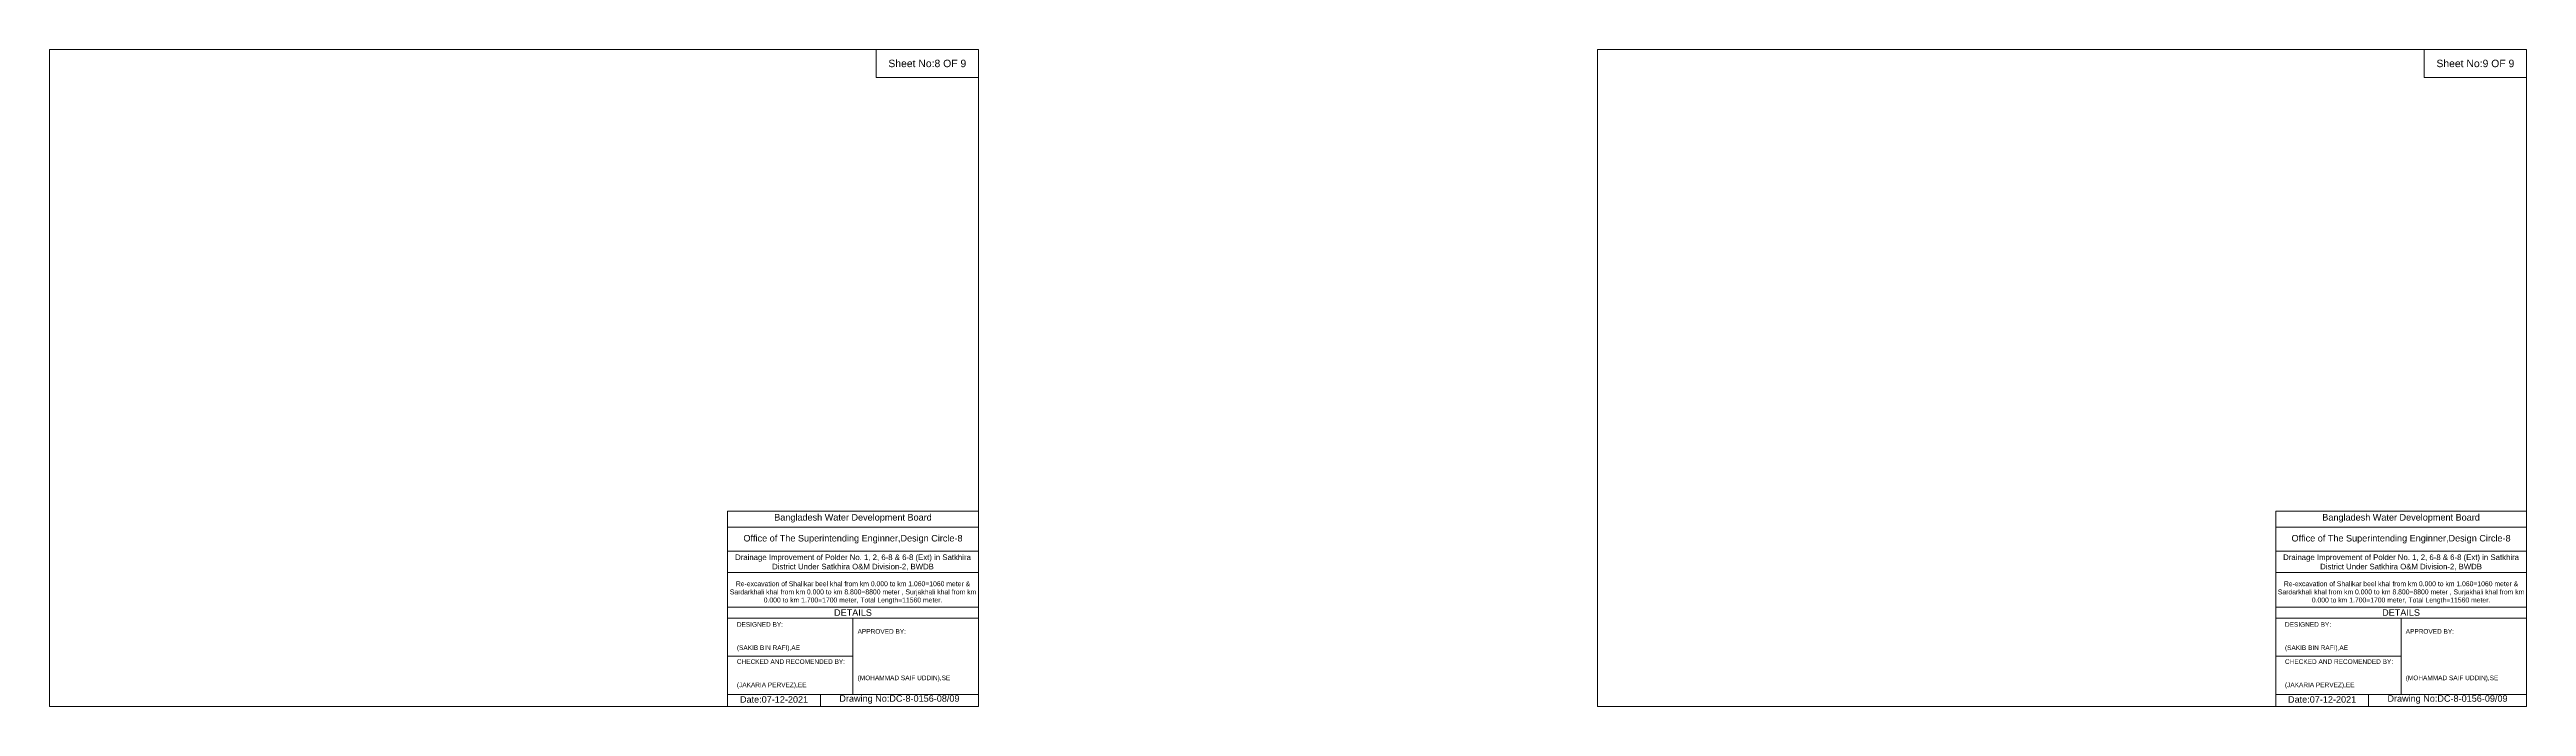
# Model space of a CAD drawing. Header units: inches. Extents: x 93000 to 506000, y -4242 to 0.
# Drawn here: x 400000 to 416000, y -4242 to 0 of the extents above; entities that cross this region are included whole.
import ezdxf

# ---------------------------------------------------------------- set-up
doc = ezdxf.new("R2010")
doc.units = ezdxf.units.IN
doc.header["$LTSCALE"] = 7
doc.header["$MEASUREMENT"] = 0
doc.layers.add('Cross section Data Border', color=7, linetype='Continuous', lineweight=9)
doc.styles.get("Standard").update_dxf_attribs({"font": 'arial.ttf'})

msp = doc.modelspace()

# ---------------------------------------------------------------- linework, layer by layer
at = {"layer": 'Cross section Data Border'}
for points in [[(400000, 0), (406000, 0), (406000, -4242), (400000, -4242)], [(405340, 0), (406000, 0), (406000, -180), (405340, -180)], [(410000, 0), (416000, 0), (416000, -4242), (410000, -4242)], [(415340, 0), (416000, 0), (416000, -180), (415340, -180)]]:
    msp.add_lwpolyline(points, close=True, dxfattribs=at)
for points in [[(404380, -4242), (404380, -2982), (406000, -2982)], [(414380, -4242), (414380, -2982), (416000, -2982)], [(404380, -3084), (406000, -3084)], [(414380, -3084), (416000, -3084)], [(404380, -3240), (406000, -3240)], [(414380, -3240), (416000, -3240)], [(404380, -3378), (406000, -3378)], [(414380, -3378), (416000, -3378)], [(404380, -3600), (406000, -3600)], [(404380, -3672), (406000, -3672)], [(405190, -3672), (405190, -4164)], [(414380, -3600), (416000, -3600)], [(414380, -3672), (416000, -3672)], [(415190, -3672), (415190, -4164)], [(404380, -3918), (405190, -3918)], [(414380, -3918), (415190, -3918)], [(404380, -4164), (406000, -4164)], [(404980, -4164), (404980, -4242)], [(414380, -4164), (416000, -4164)], [(414980, -4164), (414980, -4242)]]:
    msp.add_lwpolyline(points, dxfattribs=at)

# ---------------------------------------------------------------- texts
at = {"layer": 'Cross section Data Border', "attachment_point": 5}
for s, insert, char_height in [('Sheet No:8 OF 9', (405670, -90), 48), ('Sheet No:9 OF 9', (415670, -90), 48), ('Bangladesh Water Development Board', (405190, -3027), 42), ('Bangladesh Water Development Board', (415190, -3027), 42), ('Office of The Superintending Enginner,Design Circle-8', (405190, -3162), 42), ('Office of The Superintending Enginner,Design Circle-8', (415190, -3162), 42)]:
    msp.add_mtext(s, dxfattribs=dict(at, insert=insert, char_height=char_height))
at = {"layer": 'Cross section Data Border'}
for s, insert, char_height, width, attachment_point in [('Drainage Improvement of Polder No. 1, 2, 6-8 & 6-8 (Ext) in Satkhira District Under Satkhira O&M Division-2, BWDB', (405190, -3312), 36, 1680, 5), ('Drainage Improvement of Polder No. 1, 2, 6-8 & 6-8 (Ext) in Satkhira District Under Satkhira O&M Division-2, BWDB', (415190, -3312), 36, 1680, 5), ('Re-excavation of Shalikar beel khal from km 0.000 to km 1.060=1060 meter & Sardarkhali khal from km 0.000 to km 8.800=8800 meter , Surjakhali khal from km 0.000 to km 1.700=1700 meter, Total Length=11560 meter.', (405190, -3507), 31.468, 1620, 5), ('Re-excavation of Shalikar beel khal from km 0.000 to km 1.060=1060 meter & Sardarkhali khal from km 0.000 to km 8.800=8800 meter , Surjakhali khal from km 0.000 to km 1.700=1700 meter, Total Length=11560 meter.', (415190, -3507), 31.468, 1620, 5), ('DETAILS', (405190, -3636), 42, 1680, 5), ('DETAILS', (415190, -3636), 42, 1680, 5), ('DESIGNED BY:^J^J^J(SAKIB BIN RAFI),AE', (404440, -3792), 30, 840, 4), ('APPROVED BY:^J^J^J^J^J^J(MOHAMMAD SAIF UDDIN),SE', (405220, -3912), 30, 840, 4), ('DESIGNED BY:^J^J^J(SAKIB BIN RAFI),AE', (414440, -3792), 30, 840, 4), ('APPROVED BY:^J^J^J^J^J^J(MOHAMMAD SAIF UDDIN),SE', (415220, -3912), 30, 840, 4), ('CHECKED AND RECOMENDED BY:^J^J^J(JAKARIA PERVEZ),EE', (404440, -4032), 30, 840, 4), ('CHECKED AND RECOMENDED BY:^J^J^J(JAKARIA PERVEZ),EE', (414440, -4032), 30, 840, 4), ('Date:07-12-2021', (404680, -4197), 42, 840, 5), ('Drawing No:DC-8-0156-08/09', (405490, -4197), 42, 1320, 5), ('Date:07-12-2021', (414680, -4197), 42, 840, 5), ('Drawing No:DC-8-0156-09/09', (415490, -4197), 42, 1320, 5)]:
    msp.add_mtext(s, dxfattribs=dict(at, insert=insert, char_height=char_height, width=width, attachment_point=attachment_point))

doc.saveas('drawing.dxf')
